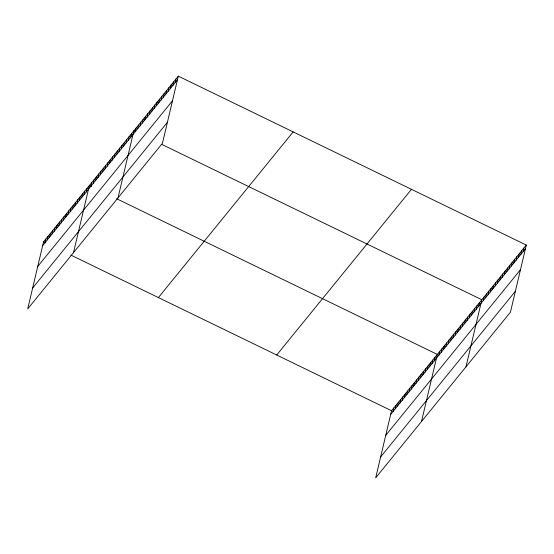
<?xml version="1.0" encoding="UTF-8"?>
<svg xmlns="http://www.w3.org/2000/svg" width="554" height="554" viewBox="0 0 554 554"><rect width="100%" height="100%" fill="white"/><g stroke="black" fill="none" stroke-linecap="round" stroke-linejoin="round"><path stroke-width="0.83" d="M178.312 76.154L43.558 241.835L27.7 308.931L162.454 143.251L178.312 76.154L526.3 245.069L510.442 312.165L375.688 477.846L391.546 410.749L526.3 245.069M44.978 242.714L45.85 239.016M47.27 239.896L48.143 236.198M49.562 237.077L50.435 233.379M51.847 234.259L52.727 230.568M54.14 231.447L55.012 227.749M56.432 228.629L57.304 224.931M58.724 225.81L59.597 222.119M61.016 222.992L61.889 219.301M63.301 220.18L64.181 216.482M65.594 217.362L66.466 213.664M67.886 214.543L68.758 210.852M70.178 211.732L71.05 208.034M72.47 208.913L73.343 205.215M74.755 206.095L75.635 202.397M77.048 203.276L77.92 199.585M79.34 200.465L80.212 196.767M81.632 197.646L82.504 193.948M83.924 194.828L84.797 191.137M86.209 192.016L87.089 188.318M73.516 252.596L89.374 185.5L91.583 186.573M90.842 186.317L91.715 182.626M93.183 183.443L94.055 179.745M95.523 180.562L96.396 176.871M97.864 177.689L98.737 173.991M100.205 174.808L101.077 171.11M102.545 171.934L103.418 168.236M104.886 169.053L105.759 165.355M107.227 166.179L108.099 162.481M109.567 163.298L110.44 159.6M111.908 160.418L112.781 156.727M114.249 157.544L115.121 153.846M116.589 154.663L117.462 150.972M118.93 151.789L119.802 148.091M121.271 148.908L122.143 145.217M123.611 146.034L124.484 142.336M125.952 143.154L126.824 139.463M128.293 140.28L129.165 136.582M130.633 137.399L131.506 133.708M117.981 197.923L133.846 130.827L135.315 131.54M135.315 131.644L136.187 127.946M137.648 128.77L138.528 125.072M139.989 125.89L140.868 122.192M142.33 123.016L143.209 119.318M144.67 120.135L145.55 116.437M147.011 117.254L147.89 113.563M149.351 114.38L150.224 110.682M151.692 111.499L152.565 107.808M154.033 108.626L154.905 104.928M156.373 105.745L157.246 102.054M158.714 102.871L159.587 99.173M161.055 99.99L161.927 96.299M163.395 97.116L164.268 93.418M165.736 94.235L166.609 90.544M168.077 91.362L168.949 87.664M170.417 88.481L171.29 84.783M172.758 85.607L173.631 81.909M175.099 82.726L175.971 79.028M392.966 411.629L393.839 407.931M395.258 408.81L396.131 405.119M397.55 405.992L398.423 402.301M399.836 403.18L400.715 399.482M402.128 400.362L403 396.664M404.42 397.543L405.293 393.852M406.712 394.732L407.585 391.034M409.004 391.913L409.877 388.216M411.29 389.095L412.169 385.397M413.582 386.276L414.454 382.585M415.874 383.465L416.746 379.767M418.166 380.646L419.039 376.949M420.458 377.828L421.331 374.137M422.744 375.016L423.623 371.319M425.036 372.198L425.908 368.5M427.328 369.38L428.2 365.682M429.62 366.561L430.493 362.87M431.912 363.749L432.785 360.052M434.197 360.931L435.07 357.233M421.504 421.518L437.362 354.422L116.61 198.72M438.83 355.239L439.703 351.541M441.171 352.358L442.044 348.66M443.512 349.484L444.384 345.786M445.852 346.603L446.725 342.905M448.193 343.729L449.065 340.031M450.534 340.849L451.406 337.151M452.874 337.968L453.747 334.277M455.215 335.094L456.087 331.396M457.556 332.213L458.428 328.522M459.896 329.339L460.769 325.641M462.237 326.458L463.109 322.767M464.577 323.584L465.45 319.887M466.918 320.704L467.791 317.013M469.259 317.83L470.131 314.132M471.599 314.949L472.472 311.258M473.94 312.075L474.813 308.377M476.281 309.194L477.153 305.496M478.621 306.32L479.494 302.623M465.969 366.845L481.835 299.742L161.816 144.407M483.296 300.566L484.175 296.868M485.636 297.685L486.516 293.987M487.977 294.804L488.857 291.113M490.318 291.93L491.197 288.232M492.658 289.049L493.531 285.358M494.999 286.176L495.872 282.478M497.34 283.295L498.212 279.604M499.68 280.421L500.553 276.723M502.021 277.54L502.894 273.849M504.362 274.666L505.234 270.968M506.702 271.785L507.575 268.094M509.043 268.912L509.915 265.214M511.384 266.031L512.256 262.333M513.724 263.157L514.597 259.459M516.065 260.276L516.937 256.578M518.406 257.402L519.278 253.704M520.746 254.521L521.619 250.823M523.087 251.641L523.959 247.95M42.686 245.526L177.439 79.852M37.741 266.453L172.495 100.773M32.644 288.004L167.398 122.33M158.396 297.574L293.149 131.894M276.716 355.003L411.463 189.329M390.674 414.447L525.427 248.767M385.729 435.368L520.483 269.687M380.633 456.925L515.386 291.245M43.558 241.835L45.767 242.901M70.801 255.055L391.546 410.749"/></g></svg>
